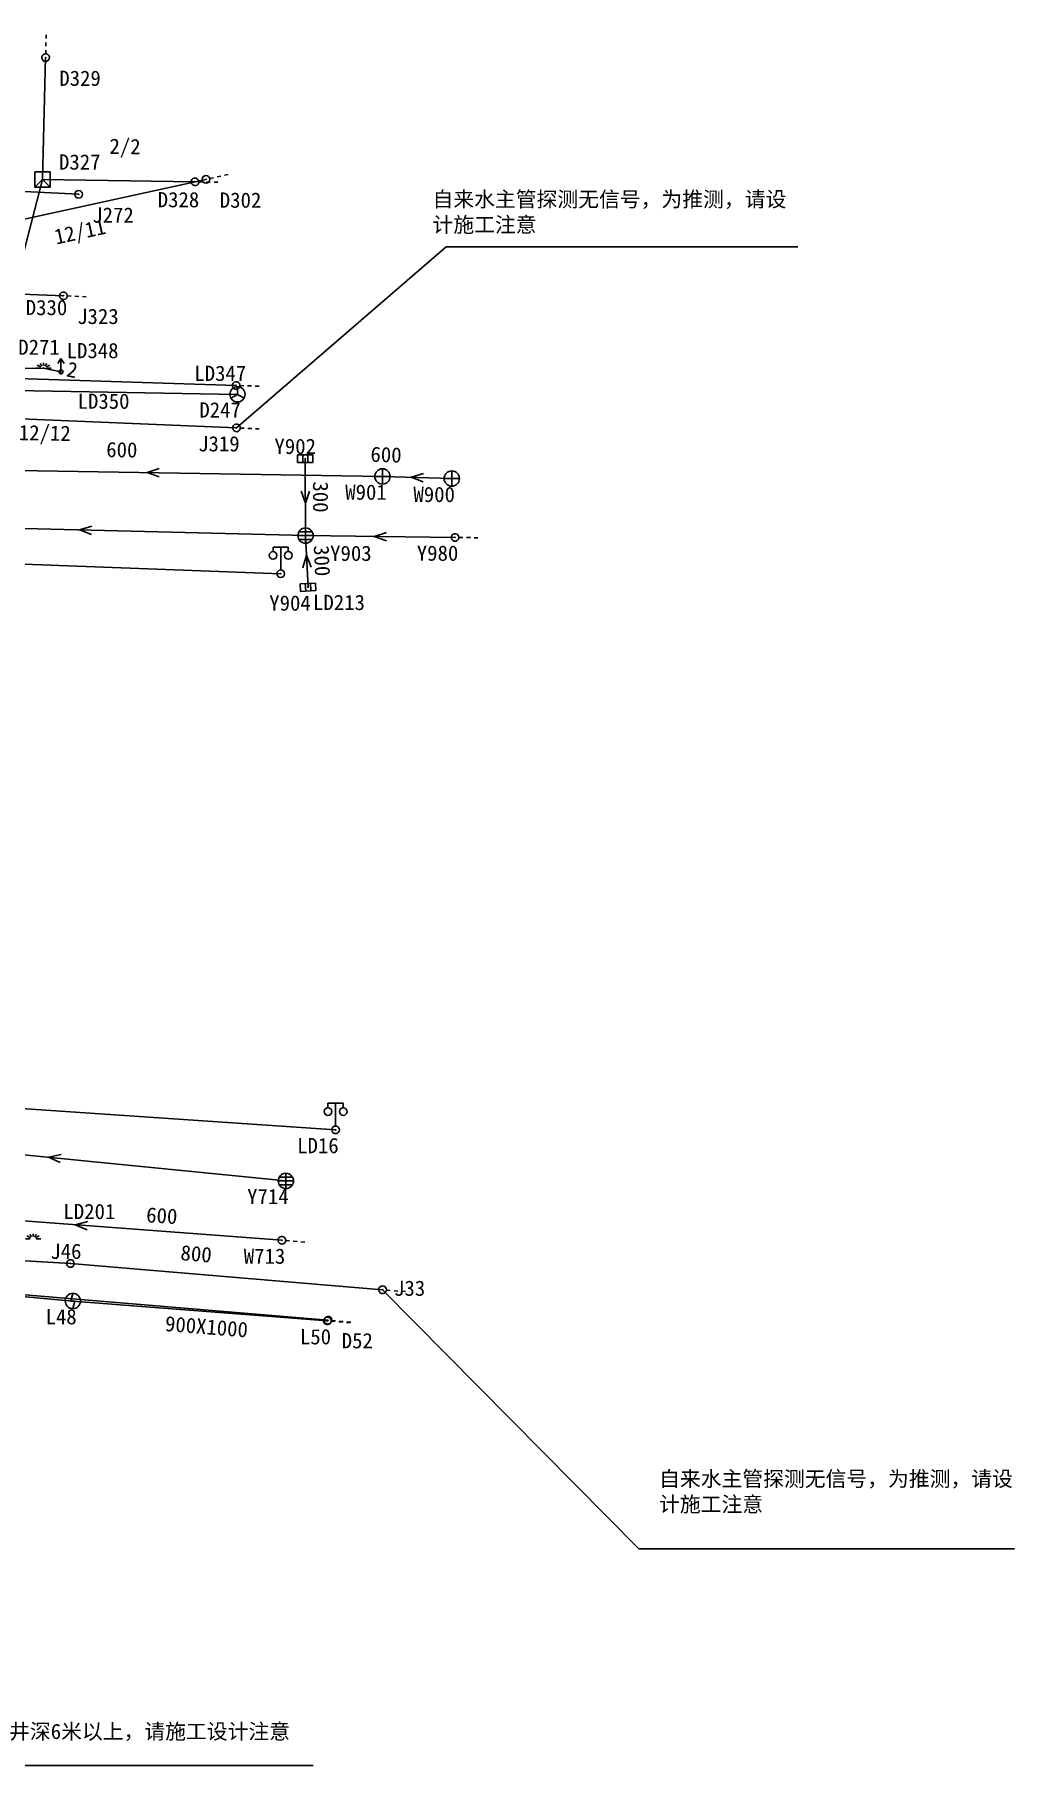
# Model space of a CAD drawing. Extents: x 491411 to 492038, y 2493823 to 2494065.
# Drawn here: x 491973.7 to 492037.9, y 2493871.6 to 2493985.1 of the extents above; entities that cross this region are included whole.
import ezdxf
from ezdxf.enums import TextEntityAlignment as Align

# ---------------------------------------------------------------- set-up
doc = ezdxf.new("R2010")
doc.units = 0
doc.header["$PDSIZE"] = 0.2
doc.linetypes.add('10', pattern=[10, 10, 0])
doc.layers.get('0').update_dxf_attribs({"linetype": 'CONTINUOUS'})
for name, color, linetype in [('DLINE', 3, 'CONTINUOUS'), ('DMARK', 3, 'CONTINUOUS'), ('DPOINT', 3, 'CONTINUOUS'), ('DTEXT', 3, 'CONTINUOUS'), ('JLINE', 5, 'CONTINUOUS'), ('JMARK', 5, 'CONTINUOUS'), ('JPOINT', 5, 'CONTINUOUS'), ('JTEXT', 5, 'CONTINUOUS'), ('LDLINE', 1, 'CONTINUOUS'), ('LDMARK', 1, 'CONTINUOUS'), ('LDPOINT', 1, 'CONTINUOUS'), ('LDTEXT', 1, 'CONTINUOUS'), ('LLINE', 1, 'CONTINUOUS'), ('LMARK', 1, 'CONTINUOUS'), ('LPOINT', 1, 'CONTINUOUS'), ('LTEXT', 1, 'CONTINUOUS'), ('WLINE', 4, 'CONTINUOUS'), ('WMARK', 4, 'CONTINUOUS'), ('WPOINT', 4, 'CONTINUOUS'), ('WTEXT', 4, 'CONTINUOUS'), ('YLINE', 40, 'CONTINUOUS'), ('YMARK', 40, 'CONTINUOUS'), ('YPOINT', 40, 'CONTINUOUS'), ('YTEXT', 40, 'CONTINUOUS'), ('问题备注', 255, 'CONTINUOUS')]:
    doc.layers.add(name, color=color, linetype=linetype)
doc.styles.add('GXD', font='')
doc.styles.get('GXD').set_extended_font_data('SimSun')

# ---------------------------------------------------------------- blocks, each defined once
blk = doc.blocks.new('FPCQ')
at = {"color": 0}
for p, q in [((0.5, 0), (1, 0)), ((1.5, 0), (2, 0)), ((2.5, 0), (3, 0))]:
    blk.add_line(p, q, dxfattribs=at)
blk.add_ellipse((0, 0), major_axis=(-0.417, -0.276), ratio=1, start_param=3.926991, end_param=10.210176, dxfattribs=at)
blk = doc.blocks.new('DRK')
at = {"color": 0}
for q in [(-0.87, -0.5), (0, 1), (0.87, -0.5)]:
    blk.add_line((0, 0), q, dxfattribs=at)
blk.add_circle((0, 0), 1, dxfattribs=at)
blk = doc.blocks.new('DSK')
at = {"color": 0}
for p, q in [((-1, -1), (-1, 1)), ((-1, 1), (1, 1)), ((0, 0), (-1, -1)), ((0, 0), (0, 1)), ((0, 0), (1, -1)), ((1, 1), (1, -1)), ((1, -1), (-1, -1))]:
    blk.add_line(p, q, dxfattribs=at)
blk = doc.blocks.new('GXD')
at = {"color": 0}
blk.add_circle((0, 0), 0.5, dxfattribs=at)
blk = doc.blocks.new('LYJ')
at = {"color": 0}
for p, q in [((-0.25, 0), (0, 1)), ((-0.25, 0), (0.25, 0)), ((0.25, 0), (0, -1))]:
    blk.add_line(p, q, dxfattribs=at)
blk.add_circle((0, 0), 1, dxfattribs=at)
blk = doc.blocks.new('LD')
at = {"color": 0}
for p, q in [((-1, 2.9), (-1, 3.5)), ((-1, 3.5), (1, 3.5)), ((0, 0.5), (0, 3.5)), ((1, 3.5), (1, 2.9))]:
    blk.add_line(p, q, dxfattribs=at)
for centre in [(-1, 2.4), (1, 2.4), (0, 0)]:
    blk.add_circle(centre, 0.5, dxfattribs=at)
blk = doc.blocks.new('DD')
for p, q in [((-0.4, 0), (-1, 0)), ((-0.82, 0.39), (-0.34, 0.16)), ((-0.43, 0.6), (-0.2, 0.27)), ((0, 0.67), (0, 0.32)), ((0.43, 0.6), (0.2, 0.27)), ((0.82, 0.39), (0.34, 0.16)), ((1, 0), (0.4, 0))]:
    blk.add_line(p, q)
blk = doc.blocks.new('SGD')
at = {"color": 0, "linetype": '10'}
for q in [(-0.41, 1.1), (0.41, 1.1)]:
    blk.add_line((0, 1.75), q, dxfattribs=at)
at = {"color": 0}
blk.add_line((0, 0.25), (0, 1.75), dxfattribs=at)
blk.add_circle((0, 0), 0.25, dxfattribs=at)
blk = doc.blocks.new('pDirction')
at = {"color": 0}
for q in [(-0.8, 0.54), (-0.8, -0.54)]:
    blk.add_line((0.8, 0), q, dxfattribs=at)
blk = doc.blocks.new('WYJ')
at = {"color": 0}
for p, q in [((-1, 0), (1, 0)), ((0, 1), (0, -1))]:
    blk.add_line(p, q, dxfattribs=at)
blk.add_circle((0, 0), 1, dxfattribs=at)
blk = doc.blocks.new('YYJ')
at = {"color": 0}
for p, q in [((-1, 0), (1, 0)), ((-0.87, 0.5), (0.87, 0.5)), ((0, 1), (0, -1)), ((-0.87, -0.5), (0.87, -0.5))]:
    blk.add_line(p, q, dxfattribs=at)
blk.add_circle((0, 0), 1, dxfattribs=at)
blk = doc.blocks.new('YSB')
at = {"color": 0}
for p, q in [((-0.5, 1), (-0.5, -1)), ((0.5, 1), (-0.5, 1)), ((0.5, 0.33), (-0.5, 0.33)), ((0.5, 1), (0.5, -1)), ((0.5, -0.33), (-0.5, -0.33)), ((0.5, -1), (-0.5, -1))]:
    blk.add_line(p, q, dxfattribs=at)

msp = doc.modelspace()

# ---------------------------------------------------------------- linework, layer by layer
at = {"layer": 'DLINE', "linetype": 'Continuous'}
for p, q in [((491974.24, 2493975.6, 13.27), (491974.45, 2493983.58, 14.24)), ((491967.95, 2493971.88, 13.35), (491984.96, 2493975.6, 12.19)), ((491971.76, 2493965.94, 13.41), (491974.24, 2493975.6, 12.81)), ((491974.24, 2493975.6, 12.81), (491984.24, 2493975.44, 12.55)), ((491957.86, 2493962.01, 13.29), (491987.03, 2493961.51, 13.9)), ((491959.31, 2493903.65, 12.91), (491992.96, 2493900.82, 13.48))]:
    msp.add_line(p, q, dxfattribs=at)
at = {"layer": 'DPOINT', "linetype": 'Continuous'}
for p in [(491974.45, 2493983.58, 14.42), (491974.24, 2493975.6, 13.39), (491984.24, 2493975.44, 13.02), (491984.96, 2493975.6, 13), (491987.03, 2493961.51, 14.62), (491992.96, 2493900.82, 14.68)]:
    msp.add_point(p, dxfattribs=at)
at = {"layer": 'JLINE', "linetype": 'Continuous'}
for p, q in [((491928.74, 2493977.01, 13.18), (491976.61, 2493974.62, 13.15)), ((491928.45, 2493969.9, 11.65), (491975.62, 2493967.97, 11.66)), ((491901.21, 2493962.97, 10.91), (491986.96, 2493959.31, 12.14)), ((491950.09, 2493906.12, 11.88), (491976.08, 2493904.54, 12.22)), ((491976.08, 2493904.54, 12.22), (491996.54, 2493902.82, 13.64))]:
    msp.add_line(p, q, dxfattribs=at)
at = {"layer": 'JPOINT', "linetype": 'Continuous'}
for p in [(491976.61, 2493974.62, 13.29), (491975.62, 2493967.97, 13.34), (491986.96, 2493959.31, 14.48), (491976.08, 2493904.54, 14.38), (491996.54, 2493902.82, 14.65)]:
    msp.add_point(p, dxfattribs=at)
at = {"layer": 'LDLINE', "linetype": 'Continuous'}
for p, q in [((491954.22, 2493963.15, 14.29), (491986.94, 2493962.09, 14.28)), ((491971.25, 2493963.21, 14.3), (491974.31, 2493963.23, 14.25)), ((491974.31, 2493963.23, 14.25), (491975.46, 2493962.98, 14.31)), ((491951.83, 2493951.15, 13.06), (491989.86, 2493949.75, 14.14)), ((491952.62, 2493916.07, 13.94), (491993.46, 2493913.3, 14.34))]:
    msp.add_line(p, q, dxfattribs=at)
at = {"layer": 'LDPOINT', "linetype": 'Continuous'}
for p in [(491974.31, 2493963.23, 14.35), (491975.46, 2493962.98, 14.41), (491986.94, 2493962.09, 14.44), (491989.86, 2493949.75, 14.67), (491993.46, 2493913.3, 14.76)]:
    msp.add_point(p, dxfattribs=at)
at = {"layer": 'LLINE', "linetype": 'Continuous'}
for p, q in [((491959.28, 2493903.6, 12.91), (491976.24, 2493902.08, 13.26)), ((491976.24, 2493902.08, 13.26), (491992.92, 2493900.78, 13.34))]:
    msp.add_line(p, q, dxfattribs=at)
at = {"layer": 'LPOINT', "linetype": 'Continuous'}
for p in [(491976.24, 2493902.08, 14.38), (491992.92, 2493900.78, 14.66)]:
    msp.add_point(p, dxfattribs=at)
at = {"layer": 'WLINE', "linetype": 'Continuous'}
for p, q in [((491996.53, 2493956.13, 11.89), (491966.48, 2493956.62, 10.66)), ((492001.07, 2493955.99, 13.24), (491996.53, 2493956.13, 11.89)), ((491989.94, 2493906.06, 11.37), (491963.64, 2493908.05, 10.53))]:
    msp.add_line(p, q, dxfattribs=at)
at = {"layer": 'WPOINT', "linetype": 'Continuous'}
for p in [(491996.53, 2493956.13, 14.41), (492001.07, 2493955.99, 14.54), (491989.94, 2493906.06, 14.25)]:
    msp.add_point(p, dxfattribs=at)
at = {"layer": 'YLINE', "linetype": 'Continuous'}
for p, q in [((491991.47, 2493957.3, 13.28), (491991.49, 2493952.25, 13.16)), ((491991.49, 2493952.25, 11.96), (491962.65, 2493952.97, 11.15)), ((491991.65, 2493948.87, 13.53), (491991.49, 2493952.25, 13.26)), ((492001.29, 2493952.13, 12.3), (491991.49, 2493952.25, 11.96)), ((491990.2, 2493909.95, 11.57), (491959.88, 2493912.96, 10.66))]:
    msp.add_line(p, q, dxfattribs=at)
at = {"layer": 'YPOINT', "linetype": 'Continuous'}
for p in [(491991.47, 2493957.3, 14.29), (491991.49, 2493952.25, 14.36), (492001.29, 2493952.13, 14.54), (491991.65, 2493948.87, 14.43), (491990.2, 2493909.95, 14.36)]:
    msp.add_point(p, dxfattribs=at)
at = {"layer": '问题备注', "linetype": 'Continuous', "flags": 128}
for points, elevation in [([(491986.96, 2493959.31), (492000.7, 2493971.17), (492023.76, 2493971.17)], 21.32), ([(491996.54, 2493902.82), (492013.33, 2493885.84), (492037.95, 2493885.84)], 13.64), ([(491966.65, 2493883.06), (491971.43, 2493871.64), (491991.98, 2493871.64)], 14.73)]:
    msp.add_lwpolyline(points, dxfattribs=dict(at, elevation=elevation))

# ---------------------------------------------------------------- block references
at = {"layer": 'DPOINT', "linetype": 'Continuous', "xscale": 0.5, "yscale": 0.5, "zscale": 0.5}
for p, rotation in [((491974.45, 2493983.58, 14.42), 88.4646835681991), ((491984.96, 2493975.6, 13), 12.3185925953127), ((491984.24, 2493975.44, 13.02), 359.129945988), ((491992.96, 2493900.82, 14.68), 355.1765372015973)]:
    msp.add_blockref('FPCQ', p, dxfattribs=dict(at, rotation=rotation))
for name, p in [('DSK', (491974.24, 2493975.6, 13.39)), ('DRK', (491987.03, 2493961.51, 14.62))]:
    msp.add_blockref(name, p, dxfattribs=at)
at = {"layer": 'JPOINT', "linetype": 'Continuous', "xscale": 0.5, "yscale": 0.5, "zscale": 0.5}
for p in [(491976.61, 2493974.62, 13.29), (491976.08, 2493904.54, 14.38)]:
    msp.add_blockref('GXD', p, dxfattribs=at)
for p, rotation in [((491975.62, 2493967.97, 13.34), 357.6402557206599), ((491986.96, 2493959.31, 14.48), 357.5256641616337), ((491996.54, 2493902.82, 14.65), 355.1765372015973)]:
    msp.add_blockref('FPCQ', p, dxfattribs=dict(at, rotation=rotation))
at = {"layer": 'LDPOINT', "linetype": 'Continuous', "xscale": 0.5, "yscale": 0.5, "zscale": 0.5}
for name, p in [('SGD', (491975.46, 2493962.98, 14.41)), ('DD', (491974.31, 2493963.23, 14.35)), ('LD', (491989.86, 2493949.75, 14.67)), ('LD', (491993.46, 2493913.3, 14.76)), ('DD', (491973.63, 2493906.15, 14.29))]:
    msp.add_blockref(name, p, dxfattribs=at)
at = {"layer": 'LDPOINT', "linetype": 'Continuous', "xscale": 0.5, "yscale": 0.5, "zscale": 0.5, "rotation": 358.1559177362776}
msp.add_blockref('FPCQ', (491986.94, 2493962.09, 14.44), dxfattribs=at)
at = {"layer": 'LPOINT', "linetype": 'Continuous', "xscale": 0.5, "yscale": 0.5, "zscale": 0.5}
msp.add_blockref('LYJ', (491976.24, 2493902.08, 14.38), dxfattribs=at)
at = {"layer": 'LPOINT', "linetype": 'Continuous', "xscale": 0.5, "yscale": 0.5, "zscale": 0.5, "rotation": 355.5203118786758}
msp.add_blockref('FPCQ', (491992.92, 2493900.78, 14.66), dxfattribs=at)
at = {"layer": 'WMARK', "linetype": 'Continuous', "xscale": 0.5, "yscale": 0.5, "zscale": 0.5}
for p, rotation in [((491981.5, 2493956.38, 14.4), 179.0773994196669), ((491998.8, 2493956.06, 14.47), 178.134101382599), ((491976.79, 2493907.05, 14.16), 175.6536070676266)]:
    msp.add_blockref('pDirction', p, dxfattribs=dict(at, rotation=rotation))
at = {"layer": 'WPOINT', "linetype": 'Continuous', "xscale": 0.5, "yscale": 0.5, "zscale": 0.5}
for p in [(491996.53, 2493956.13, 14.41), (492001.07, 2493955.99, 14.54)]:
    msp.add_blockref('WYJ', p, dxfattribs=at)
at = {"layer": 'WPOINT', "linetype": 'Continuous', "xscale": 0.5, "yscale": 0.5, "zscale": 0.5, "rotation": 355.6688599871104}
msp.add_blockref('FPCQ', (491989.94, 2493906.06, 14.25), dxfattribs=at)
at = {"layer": 'YMARK', "linetype": 'Continuous', "xscale": 0.5, "yscale": 0.5, "zscale": 0.5}
for p, rotation in [((491991.48, 2493954.77, 14.32), 270.2269127921385), ((491977.07, 2493952.61, 14.5), 178.57619103181), ((491996.39, 2493952.19, 14.45), 179.2840591969285), ((491991.57, 2493950.56, 14.39), 92.63864749773731), ((491975.04, 2493911.46, 14.24), 174.3322572017191)]:
    msp.add_blockref('pDirction', p, dxfattribs=dict(at, rotation=rotation))
at = {"layer": 'YPOINT', "linetype": 'Continuous', "xscale": 0.5, "yscale": 0.5, "zscale": 0.5}
for name, p, rotation in [('YSB', (491991.47, 2493957.3, 14.29), 90.20689618369629), ('FPCQ', (492001.29, 2493952.13, 14.54), 359.2784940964345), ('YSB', (491991.65, 2493948.87, 14.43), 272.6472754726541)]:
    msp.add_blockref(name, p, dxfattribs=dict(at, rotation=rotation))
for p in [(491991.49, 2493952.25, 14.36), (491990.2, 2493909.95, 14.36)]:
    msp.add_blockref('YYJ', p, dxfattribs=at)

# ---------------------------------------------------------------- texts
at = {"layer": 'DMARK', "linetype": 'Continuous', "style": 'GXD'}
for s, rotation, p in [('2/2', 359.1177, (491979.65, 2493977.26, 13.2)), ('12/11', 12.3257, (491976.81, 2493971.69)), ('12/12', 359.0142, (491974.39, 2493958.48))]:
    msp.add_text(s, height=1, rotation=rotation, dxfattribs=at).set_placement(p, align=Align.CENTER)
at = {"layer": 'DTEXT', "linetype": 'Continuous', "style": 'GXD'}
for s, p in [('D329', (491975.35, 2493981.73)), ('D327', (491975.33, 2493976.24)), ('D328', (491981.8, 2493973.77)), ('D302', (491985.87, 2493973.74)), ('D330', (491973.15, 2493966.7)), ('D271', (491972.66, 2493964.1)), ('D247', (491984.53, 2493959.99)), ('D52', (491993.86, 2493898.98))]:
    msp.add_text(s, height=1, dxfattribs=at).set_placement(p)
at = {"layer": 'JMARK', "linetype": 'Continuous', "style": 'GXD'}
msp.add_text('800', height=1, rotation=355.201, dxfattribs=at).set_placement((491984.28, 2493904.68), align=Align.CENTER)
at = {"layer": 'JTEXT', "linetype": 'Continuous', "style": 'GXD'}
for s, p in [('J272', (491977.51, 2493972.76)), ('J323', (491976.52, 2493966.12)), ('J319', (491984.45, 2493957.77)), ('J46', (491974.76, 2493904.84)), ('J33', (491997.29, 2493902.42))]:
    msp.add_text(s, height=1, dxfattribs=at).set_placement(p)
at = {"layer": 'LDMARK', "linetype": 'Continuous', "style": 'GXD'}
msp.add_text('2', height=1, rotation=347.9358, dxfattribs=at).set_placement((491976.09, 2493962.63), align=Align.CENTER)
at = {"layer": 'LDTEXT', "linetype": 'Continuous', "style": 'GXD'}
for s, p in [('LD348', (491975.83, 2493963.88)), ('LD347', (491984.2, 2493962.39)), ('LD350', (491976.55, 2493960.56)), ('LD213', (491991.98, 2493947.37)), ('LD16', (491990.94, 2493911.77)), ('LD201', (491975.62, 2493907.45))]:
    msp.add_text(s, height=1, dxfattribs=at).set_placement(p)
at = {"layer": 'LMARK', "linetype": 'Continuous', "style": 'GXD'}
msp.add_text('900X1000', height=1, rotation=355.5193, dxfattribs=at).set_placement((491984.96, 2493899.9), align=Align.CENTER)
at = {"layer": 'LTEXT', "linetype": 'Continuous', "style": 'GXD'}
for s, p in [('L48', (491974.45, 2493900.55)), ('L50', (491991.12, 2493899.24))]:
    msp.add_text(s, height=1, dxfattribs=at).set_placement(p)
at = {"layer": 'WMARK', "linetype": 'Continuous', "style": 'GXD'}
for rotation, p in [(359.0774, (491979.44, 2493957.38)), (358.1341, (491996.75, 2493957.06)), (356.6612, (491982.04, 2493907.18))]:
    msp.add_text('600', height=1, rotation=rotation, dxfattribs=at).set_placement(p, align=Align.CENTER)
at = {"layer": 'WTEXT', "linetype": 'Continuous', "style": 'GXD'}
for s, p in [('W901', (491994.09, 2493954.6)), ('W900', (491998.56, 2493954.45)), ('W713', (491987.44, 2493904.52))]:
    msp.add_text(s, height=1, dxfattribs=at).set_placement(p)
at = {"layer": 'YMARK', "linetype": 'Continuous', "style": 'GXD'}
for rotation, p in [(270.2269, (491991.98, 2493954.78, 14.32)), (272.6386, (491992.07, 2493950.58, 14.39))]:
    msp.add_text('300', height=1, rotation=rotation, dxfattribs=at).set_placement(p, align=Align.CENTER)
at = {"layer": 'YTEXT', "linetype": 'Continuous', "style": 'GXD'}
for s, p in [('Y902', (491989.45, 2493957.6)), ('Y903', (491993.1, 2493950.59)), ('Y980', (491998.78, 2493950.6)), ('Y904', (491989.11, 2493947.33)), ('Y714', (491987.66, 2493908.43))]:
    msp.add_text(s, height=1, dxfattribs=at).set_placement(p)
at = {"layer": '问题备注', "linetype": 'Continuous', "char_height": 1, "attachment_point": 1, "style": 'GXD'}
for s, insert, width in [('自来水主管探测无信号，为推测，请设计施工注意', (491999.81, 2493974.8, 12.14), 23.693), ('自来水主管探测无信号，为推测，请设计施工注意', (492014.66, 2493890.93), 23.693), ('井深6米以上，请施工设计注意', (491972.06, 2493874.37), 25.5566)]:
    msp.add_mtext(s, dxfattribs=dict(at, insert=insert, width=width))

doc.saveas('drawing.dxf')
